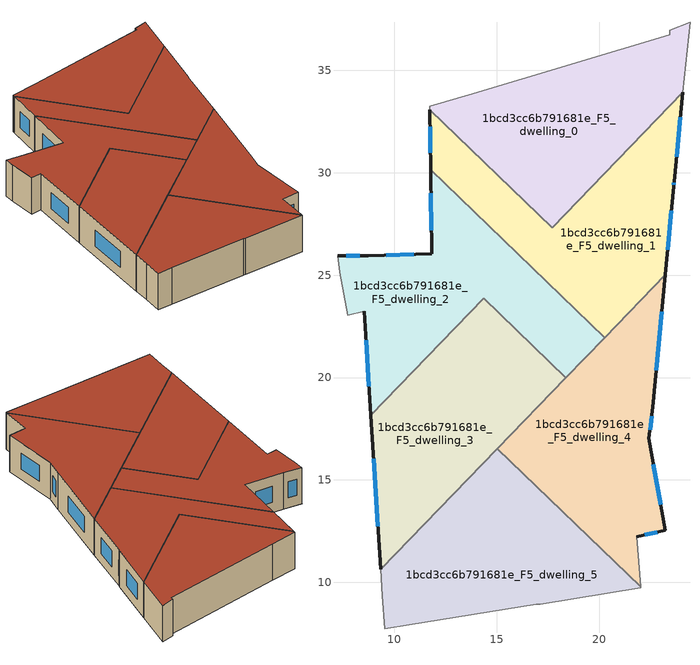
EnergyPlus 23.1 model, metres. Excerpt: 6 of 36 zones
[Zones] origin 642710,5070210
1bcd3cc6b791681e_F5_dwelling_0
 floor to 1bcd3cc6b791681e_F4_dwelling_0 (EU_floor_Construction): 24.44,37.35 24.1,33.94 17.71,27.32 11.73,33.08 11.73,33.25 13.83,33.85 23.44,36.75 23.44,36.95 z15
 wall adiabatic (EU_wall_Construction): 24.1,33.94 24.44,37.35 23.44,36.95 23.44,36.75 13.83,33.85 11.73,33.25 11.73,33.08 z15:18
 wall to 1bcd3cc6b791681e_F5_dwelling_1 (EU_wall_Construction): 11.73,33.08 17.71,27.32 24.1,33.94 z15:18
 roof outside (EU_roof_Construction): 24.1,33.94 24.44,37.35 23.44,36.95 23.44,36.75 13.83,33.85 11.73,33.25 11.73,33.08 17.71,27.32 z18
1bcd3cc6b791681e_F5_dwelling_1
 floor to 1bcd3cc6b791681e_F4_dwelling_1 (EU_floor_Construction): 24.1,33.94 23.66,29.57 23.64,29.35 23.24,25.03 20.27,21.95 11.77,30.15 11.73,33.08 17.71,27.32 z15
 wall outside (EU_wall_Construction): 23.24,25.03 23.64,29.35 23.66,29.57 24.1,33.94 / 11.73,33.08 11.78,30.15 z15:18
 wall to 1bcd3cc6b791681e_F5_dwelling_2 (EU_wall_Construction): 11.77,30.15 20.27,21.95 z15:18
 wall to 1bcd3cc6b791681e_F5_dwelling_4 (EU_wall_Construction): 20.27,21.95 23.24,25.03 z15:18
 window (EU_Window_Construction): 23.79,30.8 23.98,32.72 / 23.65,29.41 23.66,29.51 / 23.35,26.24 23.53,28.14 / 11.75,32.26 11.76,30.97 z15.84:17.16
 roof outside (EU_roof_Construction): 23.24,25.03 23.64,29.35 23.66,29.57 24.1,33.94 17.71,27.32 11.73,33.08 11.78,30.15 20.27,21.95 z18
1bcd3cc6b791681e_F5_dwelling_2
 floor to 1bcd3cc6b791681e_F4_dwelling_2 (EU_floor_Construction): 20.27,21.95 18.38,20 14.38,23.87 8.86,18.15 8.53,23.25 7.73,23.04 7.33,25.15 7.23,25.95 8.73,25.95 11.83,26.05 11.77,30.15 z15
 wall outside (EU_wall_Construction): 11.78,30.15 11.83,26.05 8.73,25.95 7.23,25.95 / 8.53,23.25 8.86,18.15 z15:18
 wall adiabatic (EU_wall_Construction): 7.23,25.95 7.33,25.15 7.73,23.04 8.53,23.25 z15:18
 wall to 1bcd3cc6b791681e_F5_dwelling_3 (EU_wall_Construction): 8.86,18.15 14.38,23.87 18.38,20 z15:18
 wall to 1bcd3cc6b791681e_F5_dwelling_4 (EU_wall_Construction): 18.38,20 20.27,21.95 z15:18
 window (EU_Window_Construction): 8.31,25.95 7.65,25.95 / 10.96,26.02 9.6,25.97 / 11.79,29 11.81,27.2 / 8.62,21.82 8.76,19.58 z15.84:17.16
 roof outside (EU_roof_Construction): 18.38,20 20.27,21.95 11.78,30.15 11.83,26.05 8.73,25.95 7.23,25.95 7.33,25.15 7.73,23.04 8.53,23.25 8.86,18.15 14.38,23.87 z18
1bcd3cc6b791681e_F5_dwelling_3
 floor to 1bcd3cc6b791681e_F4_dwelling_3 (EU_floor_Construction): 18.38,20 9.34,10.63 8.86,18.15 14.38,23.87 z15
 wall outside (EU_wall_Construction): 8.86,18.15 9.34,10.63 z15:18
 wall to 1bcd3cc6b791681e_F5_dwelling_5 (EU_wall_Construction): 9.34,10.63 15.03,16.53 z15:18
 wall to 1bcd3cc6b791681e_F5_dwelling_4 (EU_wall_Construction): 15.03,16.53 18.38,20 z15:18
 window (EU_Window_Construction): 8.99,16.04 9.21,12.74 z15.84:17.16
 roof outside (EU_roof_Construction): 9.34,10.63 18.38,20 14.38,23.87 8.86,18.15 z18
1bcd3cc6b791681e_F5_dwelling_4
 floor to 1bcd3cc6b791681e_F4_dwelling_4 (EU_floor_Construction): 23.24,25.03 22.64,18.54 22.44,17.04 23.23,12.53 21.83,12.23 22.03,9.78 15.03,16.53 z15
 wall outside (EU_wall_Construction): 21.83,12.23 23.23,12.53 22.44,17.04 22.64,18.54 23.24,25.03 z15:18
 wall adiabatic (EU_wall_Construction): 22.03,9.78 21.83,12.23 z15:18
 wall to 1bcd3cc6b791681e_F5_dwelling_5 (EU_wall_Construction): 15.03,16.53 22.03,9.78 z15:18
 window (EU_Window_Construction): 22.8,20.36 23.07,23.21 / 22.49,17.46 22.58,18.12 / 23.01,13.79 22.66,15.78 / 22.23,12.32 22.84,12.45 z15.84:17.16
 roof outside (EU_roof_Construction): 22.03,9.78 21.83,12.23 23.23,12.53 22.44,17.04 22.64,18.54 23.24,25.03 15.04,16.53 z18
1bcd3cc6b791681e_F5_dwelling_5
 floor to 1bcd3cc6b791681e_F4_dwelling_5 (EU_floor_Construction): 22.03,9.78 22.03,9.73 17.13,8.93 16.93,8.93 10.72,7.93 9.52,7.73 9.42,9.33 9.34,10.63 15.03,16.53 z15
 wall adiabatic (EU_wall_Construction): 9.34,10.63 9.43,9.33 9.52,7.73 10.72,7.93 16.93,8.93 17.13,8.93 22.03,9.73 22.03,9.78 z15:18
 roof outside (EU_roof_Construction): 22.03,9.73 22.03,9.78 15.04,16.53 9.34,10.63 9.43,9.33 9.52,7.73 10.72,7.93 16.93,8.93 17.13,8.93 z18
[Building]
EU S2 Campaign: North Axis=0; Terrain=City; Solar Distribution=FullExterior
[Site:Location]
Lyon-Bron: Latitude=45.75; Longitude=5; Time Zone=1; Elevation=198
[SizingPeriod:WeatherFileDays]
AnnualSizingPeriod: Begin Month=1; Begin Day of Month=1; End Month=12; End Day of Month=31; Day of Week for Start Day=Monday; Use Weather File Daylight Saving Period=No; Use Weather File Rain and Snow Indicators=No
[MATERIAL]
EU_InternalMass_Material: Roughness=MediumRough; Thickness=0.1; Conductivity=1; Density=1800; Specific Heat=900; Thermal Absorptance=0.9; Solar Absorptance=0.7; Visible Absorptance=0.7
[MATERIAL:NOMASS] Roughness=MediumRough; Thermal Absorptance=0.9; Solar Absorptance=0.7; Visible Absorptance=0.7
Name | Thermal Resistance
EU_wall_NoMass | 0.776494
EU_roof_NoMass | 0.486893
EU_floor_NoMass | 0.421597
[WINDOWMATERIAL:SIMPLEGLAZINGSYSTEM]
EU_Window_SimpleGlazing: UFactor=4.24961; Solar Heat Gain Coefficient=0.83; Visible Transmittance=0.83
[CONSTRUCTION]
EU_wall_Construction: EU_wall_NoMass
EU_roof_Construction: EU_roof_NoMass
EU_floor_Construction: EU_floor_NoMass
EU_Window_Construction: EU_Window_SimpleGlazing
EU_InternalMass_Construction: EU_InternalMass_Material
[ZONE] Type=1; Multiplier=1; Ceiling Height=autocalculate; Floor Area=autocalculate; Part of Total Floor Area=Yes
Name | Volume
1bcd3cc6b791681e_F5_dwelling_0 | 175.181
1bcd3cc6b791681e_F5_dwelling_1 | 175.18
1bcd3cc6b791681e_F5_dwelling_2 | 175.185
1bcd3cc6b791681e_F5_dwelling_3 | 175.176
1bcd3cc6b791681e_F5_dwelling_4 | 175.179
1bcd3cc6b791681e_F5_dwelling_5 | 175.198
[INTERNALMASS] Construction=EU_InternalMass_Construction
Name | Zone or ZoneList | Surface Area
1bcd3cc6b791681e_F5_dwelling_0_EU_InternalMass | 1bcd3cc6b791681e_F5_dwelling_0 | 58.3908
1bcd3cc6b791681e_F5_dwelling_1_EU_InternalMass | 1bcd3cc6b791681e_F5_dwelling_1 | 58.3934
1bcd3cc6b791681e_F5_dwelling_2_EU_InternalMass | 1bcd3cc6b791681e_F5_dwelling_2 | 58.3953
1bcd3cc6b791681e_F5_dwelling_3_EU_InternalMass | 1bcd3cc6b791681e_F5_dwelling_3 | 58.3938
1bcd3cc6b791681e_F5_dwelling_4_EU_InternalMass | 1bcd3cc6b791681e_F5_dwelling_4 | 58.3937
1bcd3cc6b791681e_F5_dwelling_5_EU_InternalMass | 1bcd3cc6b791681e_F5_dwelling_5 | 58.3987
[OTHEREQUIPMENT] Fuel Type=Electricity; Design Level Calculation Method=Watts/Area; Power per Zone Floor Area=1; Fraction Latent=0; Fraction Radiant=0; Fraction Lost=0; Carbon Dioxide Generation Rate=0; EndUse Subcategory=EU_Step8_InternalGains
Name | Zone or ZoneList or Space or SpaceList | Schedule
EU_Step8_InternalGain_1bcd3cc6b791681e_F5_dwelling_0_f000 | 1bcd3cc6b791681e_F5_dwelling_0 | EU_Step8_GainSchedule_1bcd3cc6b791681e_F5_dwelling_0_f000
EU_Step8_InternalGain_1bcd3cc6b791681e_F5_dwelling_1_f000 | 1bcd3cc6b791681e_F5_dwelling_1 | EU_Step8_GainSchedule_1bcd3cc6b791681e_F5_dwelling_1_f000
EU_Step8_InternalGain_1bcd3cc6b791681e_F5_dwelling_2_f000 | 1bcd3cc6b791681e_F5_dwelling_2 | EU_Step8_GainSchedule_1bcd3cc6b791681e_F5_dwelling_2_f000
EU_Step8_InternalGain_1bcd3cc6b791681e_F5_dwelling_3_f000 | 1bcd3cc6b791681e_F5_dwelling_3 | EU_Step8_GainSchedule_1bcd3cc6b791681e_F5_dwelling_3_f000
EU_Step8_InternalGain_1bcd3cc6b791681e_F5_dwelling_4_f000 | 1bcd3cc6b791681e_F5_dwelling_4 | EU_Step8_GainSchedule_1bcd3cc6b791681e_F5_dwelling_4_f000
EU_Step8_InternalGain_1bcd3cc6b791681e_F5_dwelling_5_f000 | 1bcd3cc6b791681e_F5_dwelling_5 | EU_Step8_GainSchedule_1bcd3cc6b791681e_F5_dwelling_5_f000
[ZONEVENTILATION:DESIGNFLOWRATE] Schedule=EU_AlwaysOn; Design Flow Rate Calculation Method=AirChanges/Hour; Air Changes per Hour=0.693814; Ventilation Type=Natural; Fan Pressure Rise=0; Fan Total Efficiency=1; Constant Term Coefficient=1; Temperature Term Coefficient=0; Velocity Term Coefficient=0; Velocity Squared Term Coefficient=0; Minimum Indoor Temperature=-100; Maximum Indoor Temperature=100; Delta Temperature=-100; Minimum Outdoor Temperature=-100; Maximum Outdoor Temperature=100; Maximum Wind Speed=40
Name | Zone or ZoneList or Space or SpaceList
EU_ConstantAir_1bcd3cc6b791681e_F5_dwelling_0 | 1bcd3cc6b791681e_F5_dwelling_0
EU_ConstantAir_1bcd3cc6b791681e_F5_dwelling_1 | 1bcd3cc6b791681e_F5_dwelling_1
EU_ConstantAir_1bcd3cc6b791681e_F5_dwelling_2 | 1bcd3cc6b791681e_F5_dwelling_2
EU_ConstantAir_1bcd3cc6b791681e_F5_dwelling_3 | 1bcd3cc6b791681e_F5_dwelling_3
EU_ConstantAir_1bcd3cc6b791681e_F5_dwelling_4 | 1bcd3cc6b791681e_F5_dwelling_4
EU_ConstantAir_1bcd3cc6b791681e_F5_dwelling_5 | 1bcd3cc6b791681e_F5_dwelling_5
[HVACTEMPLATE:THERMOSTAT] Constant Heating Setpoint=20; Constant Cooling Setpoint=50
EU_HeatOnly_1bcd3cc6b791681e_F5_dwelling_0; EU_HeatOnly_1bcd3cc6b791681e_F5_dwelling_1; EU_HeatOnly_1bcd3cc6b791681e_F5_dwelling_2; EU_HeatOnly_1bcd3cc6b791681e_F5_dwelling_3; EU_HeatOnly_1bcd3cc6b791681e_F5_dwelling_4; EU_HeatOnly_1bcd3cc6b791681e_F5_dwelling_5
[HVACTEMPLATE:ZONE:IDEALLOADSAIRSYSTEM] System Availability Schedule=EU_AlwaysOn; Maximum Heating Supply Air Temperature=50; Minimum Cooling Supply Air Temperature=13; Maximum Heating Supply Air Humidity Ratio=0.0156; Minimum Cooling Supply Air Humidity Ratio=0.0077; Heating Limit=NoLimit; Cooling Limit=NoLimit; Heating Availability Schedule=EU_AlwaysOn; Cooling Availability Schedule=EU_CoolingOff; Dehumidification Control Type=ConstantSensibleHeatRatio; Cooling Sensible Heat Ratio=0.7; Dehumidification Setpoint=60; Humidification Control Type=None; Humidification Setpoint=30; Outdoor Air Method=None; Outdoor Air Flow Rate per Person=0.00944; Outdoor Air Flow Rate per Zone Floor Area=0; Outdoor Air Flow Rate per Zone=0; Demand Controlled Ventilation Type=None; Outdoor Air Economizer Type=NoEconomizer; Heat Recovery Type=None; Sensible Heat Recovery Effectiveness=0.7; Latent Heat Recovery Effectiveness=0.65
Name | Template Thermostat
1bcd3cc6b791681e_F5_dwelling_0 | EU_HeatOnly_1bcd3cc6b791681e_F5_dwelling_0
1bcd3cc6b791681e_F5_dwelling_1 | EU_HeatOnly_1bcd3cc6b791681e_F5_dwelling_1
1bcd3cc6b791681e_F5_dwelling_2 | EU_HeatOnly_1bcd3cc6b791681e_F5_dwelling_2
1bcd3cc6b791681e_F5_dwelling_3 | EU_HeatOnly_1bcd3cc6b791681e_F5_dwelling_3
1bcd3cc6b791681e_F5_dwelling_4 | EU_HeatOnly_1bcd3cc6b791681e_F5_dwelling_4
1bcd3cc6b791681e_F5_dwelling_5 | EU_HeatOnly_1bcd3cc6b791681e_F5_dwelling_5
[SIZING:ZONE] Zone Cooling Design Supply Air Temperature Input Method=SupplyAirTemperature; Zone Cooling Design Supply Air Temperature=13; Zone Heating Design Supply Air Temperature Input Method=SupplyAirTemperature; Zone Heating Design Supply Air Temperature=50; Zone Cooling Design Supply Air Humidity Ratio=0.008; Zone Heating Design Supply Air Humidity Ratio=0.008; Cooling Design Air Flow Method=DesignDay; Cooling Design Air Flow Rate=0; Cooling Minimum Air Flow per Zone Floor Area=0.000762; Cooling Minimum Air Flow=0; Cooling Minimum Air Flow Fraction=0.2; Heating Design Air Flow Method=DesignDay; Heating Design Air Flow Rate=0; Heating Maximum Air Flow per Zone Floor Area=0.002032; Heating Maximum Air Flow=0.141576; Heating Maximum Air Flow Fraction=0.3; Account for Dedicated Outdoor Air System=No; Dedicated Outdoor Air System Control Strategy=NeutralSupplyAir; Dedicated Outdoor Air Low Setpoint Temperature for Design=autosize; Dedicated Outdoor Air High Setpoint Temperature for Design=autosize; Zone Load Sizing Method=Sensible Load Only No Latent Load; Zone Latent Cooling Design Supply Air Humidity Ratio Input Method=HumidityRatioDifference; Zone Cooling Design Supply Air Humidity Ratio Difference=0.005; Zone Latent Heating Design Supply Air Humidity Ratio Input Method=HumidityRatioDifference; Zone Humidification Design Supply Air Humidity Ratio Difference=0.005
1bcd3cc6b791681e_F5_dwelling_0; 1bcd3cc6b791681e_F5_dwelling_1; 1bcd3cc6b791681e_F5_dwelling_2; 1bcd3cc6b791681e_F5_dwelling_3; 1bcd3cc6b791681e_F5_dwelling_4; 1bcd3cc6b791681e_F5_dwelling_5
[SCHEDULE:CONSTANT]
Name | Hourly Value
EU_AlwaysOn | 1
EU_CoolingOff | 0
[SCHEDULE:FILE] Column Number=1; Rows to Skip at Top=0; Number of Hours of Data=8760; Column Separator=Comma; Interpolate to Timestep=No; Minutes per Item=60; Adjust Schedule for Daylight Savings=Yes
Name | File
EU_Step8_GainSchedule_1bcd3cc6b791681e_F5_dwelling_0_f000 | ../../schedules/1bcd3cc6b791681e/1bcd3cc6b791681e_F5_dwelling_0_f000_gain.csv
EU_Step8_GainSchedule_1bcd3cc6b791681e_F5_dwelling_1_f000 | ../../schedules/1bcd3cc6b791681e/1bcd3cc6b791681e_F5_dwelling_1_f000_gain.csv
EU_Step8_GainSchedule_1bcd3cc6b791681e_F5_dwelling_2_f000 | ../../schedules/1bcd3cc6b791681e/1bcd3cc6b791681e_F5_dwelling_2_f000_gain.csv
EU_Step8_GainSchedule_1bcd3cc6b791681e_F5_dwelling_3_f000 | ../../schedules/1bcd3cc6b791681e/1bcd3cc6b791681e_F5_dwelling_3_f000_gain.csv
EU_Step8_GainSchedule_1bcd3cc6b791681e_F5_dwelling_4_f000 | ../../schedules/1bcd3cc6b791681e/1bcd3cc6b791681e_F5_dwelling_4_f000_gain.csv
EU_Step8_GainSchedule_1bcd3cc6b791681e_F5_dwelling_5_f000 | ../../schedules/1bcd3cc6b791681e/1bcd3cc6b791681e_F5_dwelling_5_f000_gain.csv
